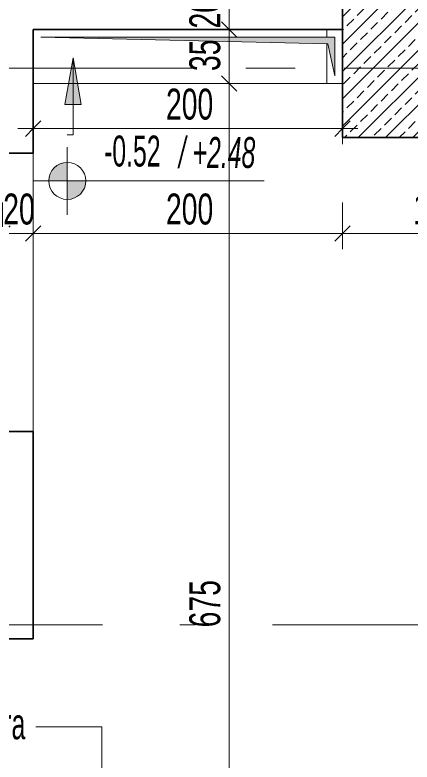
# Model space of a CAD drawing. Header units: metres. Extents: x 8 to 325, y -31 to 15.
# Drawn here: x 127.076 to 129.645, y -9.687 to -4.857 of the extents above; entities that cross this region are included whole.
import ezdxf

# ---------------------------------------------------------------- set-up
doc = ezdxf.new("R2010")
doc.units = ezdxf.units.M
for name, pattern in [('Dash', [0.6, 0.3, -0.3]), ('Dash dot', [2.1, 1, -0.5, 0.1, -0.5]), ('Grid Line', [2.2225, 1.27, -0.3175, 0.3175, -0.3175])]:
    doc.linetypes.add(name, pattern=pattern)
for name, color, linetype, lineweight in [('A-ALAN', 7, 'Continuous', 9), ('A-DETY', 7, 'Continuous', 9), ('A-DETY-AKS', 7, 'Continuous', 9), ('A-DETY-KESK', 7, 'Dash', 9), ('A-DETY-KOT', 7, 'Continuous', 9), ('A-DETY-OLCU', 7, 'Continuous', 9), ('A-DETY-OLCU-100', 7, 'Continuous', 9), ('A-DETY-YAZI', 7, 'Continuous', 9), ('A-DOSM', 7, 'Continuous', 9), ('A-DUVR', 7, 'Continuous', 9), ('S-KOLN', 7, 'Continuous', 9)]:
    doc.layers.add(name, color=color, linetype=linetype, lineweight=lineweight)
doc.layers.add('A-ÇZGI', color=7, linetype='Continuous', lineweight=9, true_color=0x00a600)
doc.styles.add('Arial Narrow_1', font='ARIALN.TTF', dxfattribs={"width": 0.7, "height": 0.2})
doc.styles.add('Arial Narrow_5', font='ARIALN.TTF', dxfattribs={"width": 0.8, "height": 0.2})
doc.styles.add('Arial Narrow_6', font='ARIALN.TTF', dxfattribs={"width": 0.7, "height": 0.2})
doc.styles.add('Arial Narrow_I_3', font='ARIALNI.TTF', dxfattribs={"width": 0.7, "height": 0.2})
doc.dimstyles.new('TKFN_ARDI_Ölçü_1_100__İç_', dxfattribs={"dimscale": 0.3048, "dimtxt": 0.204686, "dimasz": 0.328084, "dimexe": 0.328084, "dimexo": 0.0625, "dimgap": 0, "dimtad": 1, "dimdec": 0, "dimlfac": 100, "dimdsep": 46, "dimtxsty": 'Arial Narrow_5', "dimblk1": 'OBLIQUE', "dimblk2": 'OBLIQUE', "dimsah": 1, "dimcen": 0.09, "dimdle": 0.328084, "dimadec": 8, "dimazin": 0, "dimtfac": 1, "dimtdec": 4, "dimtix": 1, "dimtmove": 0, "dimatfit": 3, "dimfxl": 0.656168, "dimfxlon": 1, "dimtvp": 1, "dimtolj": 1, "dimtzin": 0, "dimarcsym": 2})
doc.dimstyles.new('TKFN_ARDI_Ölçü_1_100__İç__3', dxfattribs={"dimscale": 0.3048, "dimtxt": 0.204686, "dimasz": 0.328084, "dimexe": 0.328084, "dimexo": 0.0625, "dimgap": 0, "dimtad": 1, "dimdec": 0, "dimlfac": 100, "dimdsep": 46, "dimtxsty": 'Arial Narrow_5', "dimblk1": 'OBLIQUE', "dimblk2": 'OBLIQUE', "dimsah": 1, "dimcen": 0.09, "dimdle": 0.328084, "dimadec": 8, "dimazin": 0, "dimtfac": 1, "dimtdec": 4, "dimtix": 1, "dimtmove": 0, "dimatfit": 3, "dimfxl": 0.656168, "dimfxlon": 1, "dimtvp": 1, "dimtolj": 1, "dimtzin": 0, "dimarcsym": 2})

# ---------------------------------------------------------------- blocks, each defined once
blk = doc.blocks.new('B1010_10_KOLON_DİKDÖRTGEN KESİT - 90x120mm-V137-_1_13_4_13_ PERON KATI _FFL_')
at = {"layer": 'S-KOLN', "true_color": 0x787878}
h = blk.add_hatch(dxfattribs=at)
h.set_pattern_fill('FP_128', color=8, style=0, pattern_type=2)
h.set_pattern_definition([(225, (-175, -5.2), (0.08845906, -0.08845906), []), (225, (-175.088, -5.2), (0.08845906, -0.08845906), [0.06255, -0.03127])])
h.paths.add_polyline_path([(0.6, 0.45), (-0.6, 0.45), (-0.6, -0.45), (0.6, -0.45), (0.6, 0.1)])
at = {"layer": 'S-KOLN', "lineweight": 35}
for p, q in [((0.6, 0.45), (-0.6, 0.45)), ((-0.6, 0.45), (-0.6, -0.45)), ((0.6, -0.45), (0.6, 0.45)), ((-0.6, -0.45), (0.6, -0.45))]:
    blk.add_line(p, q, dxfattribs=at)
blk = doc.blocks.new('IC-TKN-M7-S23-000-10-A1-32-K-T-6C-200_rvt-1-_1_13_4_13_ PERON KATI _FFL_')
at = {"layer": 'S-KOLN', "color": 8, "lineweight": 9, "true_color": 0x808080, "rotation": 180}
blk.add_blockref('B1010_10_KOLON_DİKDÖRTGEN KESİT - 90x120mm-V137-_1_13_4_13_ PERON KATI _FFL_', (-175, -5.2), dxfattribs=at)
blk = doc.blocks.new('Minik Eğim10 - Minik Eğim-4475662-_1_13_4_13_ PERON KATI _FFL_')
at = {"layer": 'A-ÇZGI', "color": 8, "true_color": 0x808080}
for p, q in [((-175.7, -5), (-175.7, -4.95)), ((-175.7, -5.3), (-175.7, -5.0436))]:
    blk.add_line(p, q, dxfattribs=at)
blk = doc.blocks.new('Şaft Boşluğu Sembolü2 - Şaft Boşluğu Sembolü-4775189-_1_13_4_13_ PERON KATI _FFL_')
at = {"layer": 'A-DETY', "true_color": 0x818181}
blk.add_hatch(color=8, dxfattribs=at).paths.add_polyline_path([(1.2904, 0.2072), (1.2904, 0.4572), (-0.6096, 0.4572), (1.24665, 0.41345)])
at = {"layer": 'A-DETY'}
for p, q in [((1.2904, 0.4572), (-0.6096, 0.4572)), ((-0.6096, 0.4572), (1.24665, 0.41345)), ((1.2904, 0.2072), (1.2904, 0.4572)), ((1.24665, 0.41345), (1.2904, 0.2072))]:
    blk.add_line(p, q, dxfattribs=at)
blk = doc.blocks.new('DIMBLOCK37-_1_13_4_13_ PERON KATI _FFL_')
at = {"layer": 'A-DETY-OLCU-100', "transparency": 16777216}
for p, q in [((128.4626, -4.75), (128.4126, -4.7)), ((128.4626, -4.75), (128.3626, -4.75)), ((128.4626, -4.75), (128.4626, -4.95)), ((128.4626, -4.75), (128.5126, -4.8)), ((128.4626, -4.75), (128.6626, -4.75)), ((128.4626, -4.95), (128.4126, -4.9)), ((128.4626, -4.95), (128.3626, -4.95)), ((128.4626, -4.95), (128.5126, -5)), ((128.4626, -4.95), (128.6626, -4.95))]:
    blk.add_line(p, q, dxfattribs=at)
at = {"layer": 'A-DETY-OLCU-100', "color": 0, "transparency": 16777216, "insert": (128.2041, -4.9442), "char_height": 0.2, "width": 0.22613, "attachment_point": 1, "rotation": 90, "line_spacing_factor": 0.974696, "style": 'Arial Narrow_5'}
blk.add_mtext('20', dxfattribs=at)
blk = doc.blocks.new('_Oblique')
at = {"color": 0, "linetype": 'ByBlock', "lineweight": -2}
blk.add_line((-0.5, -0.5), (0.5, 0.5), dxfattribs=at)
blk = doc.blocks.new('DIMBLOCK38-_1_13_4_13_ PERON KATI _FFL_')
at = {"layer": 'A-DETY-OLCU-100', "transparency": 16777216}
for p, q in [((128.4626, -4.95), (128.4126, -4.9)), ((128.4626, -4.95), (128.3626, -4.95)), ((128.4626, -4.95), (128.4626, -5.3)), ((128.4626, -4.95), (128.5126, -5)), ((128.4626, -4.95), (128.6626, -4.95)), ((128.4626, -5.3), (128.4126, -5.25)), ((128.4626, -5.3), (128.3626, -5.3)), ((128.4626, -5.3), (128.5126, -5.35)), ((128.4626, -5.3), (128.6626, -5.3))]:
    blk.add_line(p, q, dxfattribs=at)
at = {"layer": 'A-DETY-OLCU-100', "color": 0, "transparency": 16777216, "insert": (128.2041, -5.2192), "char_height": 0.2, "width": 0.22613, "attachment_point": 1, "rotation": 90, "line_spacing_factor": 0.974696, "style": 'Arial Narrow_5'}
blk.add_mtext('35', dxfattribs=at)
blk = doc.blocks.new('DIMBLOCK39-_1_13_4_13_ PERON KATI _FFL_')
at = {"layer": 'A-DETY-OLCU-100', "transparency": 16777216}
for p, q in [((128.4626, -5.3), (128.4126, -5.25)), ((128.4626, -5.3), (128.3626, -5.3)), ((128.4626, -5.3), (128.4626, -12.05)), ((128.4626, -5.3), (128.5126, -5.35)), ((128.4626, -5.3), (128.6626, -5.3)), ((128.4626, -12.05), (128.4126, -12)), ((128.4626, -12.05), (128.3626, -12.05)), ((128.4626, -12.05), (128.5126, -12.1)), ((128.4626, -12.05), (128.6626, -12.05))]:
    blk.add_line(p, q, dxfattribs=at)
at = {"layer": 'A-DETY-OLCU-100', "color": 0, "transparency": 16777216, "insert": (128.2041, -8.8163), "char_height": 0.2, "width": 0.339194, "attachment_point": 1, "rotation": 90, "line_spacing_factor": 0.974696, "style": 'Arial Narrow_5'}
blk.add_mtext('675', dxfattribs=at)
blk = doc.blocks.new('DIMBLOCK310-_1_13_4_13_ PERON KATI _FFL_')
at = {"layer": 'A-DETY-OLCU-100', "transparency": 16777216}
for p, q in [((126.9947, -6.2699), (126.9947, -6.0699)), ((127.1947, -6.2699), (127.1947, -6.0699)), ((126.9947, -6.2699), (127.0447, -6.2199)), ((127.1947, -6.2699), (127.2447, -6.2199)), ((126.9947, -6.2699), (126.9447, -6.3199)), ((126.9947, -6.2699), (127.1947, -6.2699)), ((126.9947, -6.2699), (126.9947, -6.3699)), ((127.1947, -6.2699), (127.1447, -6.3199)), ((127.1947, -6.2699), (127.1947, -6.3699))]:
    blk.add_line(p, q, dxfattribs=at)
at = {"layer": 'A-DETY-OLCU-100', "color": 0, "transparency": 16777216, "insert": (127.0004, -6.0114), "char_height": 0.2, "width": 0.22613, "attachment_point": 1, "line_spacing_factor": 0.974696, "style": 'Arial Narrow_5'}
blk.add_mtext('20', dxfattribs=at)
blk = doc.blocks.new('DIMBLOCK311-_1_13_4_13_ PERON KATI _FFL_')
at = {"layer": 'A-DETY-OLCU-100', "transparency": 16777216}
for p, q in [((127.1947, -6.2699), (127.1947, -6.0699)), ((129.1947, -6.2699), (129.1947, -6.0699)), ((127.1947, -6.2699), (127.2447, -6.2199)), ((129.1947, -6.2699), (129.2447, -6.2199)), ((127.1947, -6.2699), (127.1447, -6.3199)), ((127.1947, -6.2699), (129.1947, -6.2699)), ((127.1947, -6.2699), (127.1947, -6.3699)), ((129.1947, -6.2699), (129.1447, -6.3199)), ((129.1947, -6.2699), (129.1947, -6.3699))]:
    blk.add_line(p, q, dxfattribs=at)
at = {"layer": 'A-DETY-OLCU-100', "color": 0, "transparency": 16777216, "insert": (128.0533, -6.0114), "char_height": 0.2, "width": 0.339194, "attachment_point": 1, "line_spacing_factor": 0.974696, "style": 'Arial Narrow_5'}
blk.add_mtext('200', dxfattribs=at)
blk = doc.blocks.new('DIMBLOCK312-_1_13_4_13_ PERON KATI _FFL_')
at = {"layer": 'A-DETY-OLCU-100', "transparency": 16777216}
for p, q in [((129.1947, -6.2699), (129.1947, -6.0699)), ((130.3947, -6.2699), (130.3947, -6.0699)), ((129.1947, -6.2699), (129.2447, -6.2199)), ((130.3947, -6.2699), (130.4447, -6.2199)), ((129.1947, -6.2699), (129.1447, -6.3199)), ((129.1947, -6.2699), (130.3947, -6.2699)), ((129.1947, -6.2699), (129.1947, -6.3699)), ((130.3947, -6.2699), (130.3447, -6.3199)), ((130.3947, -6.2699), (130.3947, -6.3699))]:
    blk.add_line(p, q, dxfattribs=at)
at = {"layer": 'A-DETY-OLCU-100', "color": 0, "transparency": 16777216, "insert": (129.6533, -6.0114), "char_height": 0.2, "width": 0.339194, "attachment_point": 1, "line_spacing_factor": 0.974696, "style": 'Arial Narrow_5'}
blk.add_mtext('120', dxfattribs=at)
blk = doc.blocks.new('DIMBLOCK502-_1_13_4_13_ PERON KATI _FFL_')
at = {"layer": 'A-DETY-OLCU-100', "transparency": 16777216}
for p, q in [((127.1947, -5.5916), (127.1947, -5.3916)), ((129.1947, -5.5916), (129.1947, -5.3916)), ((127.1947, -5.5916), (127.2447, -5.5416)), ((129.1947, -5.5916), (129.2447, -5.5416)), ((127.0947, -5.5916), (129.2947, -5.5916)), ((127.1947, -5.5916), (127.1447, -5.6416)), ((127.1947, -5.5916), (127.1947, -5.6916)), ((129.1947, -5.5916), (129.1447, -5.6416)), ((129.1947, -5.5916), (129.1947, -5.6916))]:
    blk.add_line(p, q, dxfattribs=at)
at = {"layer": 'A-DETY-OLCU-100', "color": 0, "transparency": 16777216, "insert": (128.0533, -5.3331), "char_height": 0.2, "width": 0.339194, "attachment_point": 1, "line_spacing_factor": 0.974696, "style": 'Arial Narrow_5'}
blk.add_mtext('200', dxfattribs=at)
blk = doc.blocks.new('Spot Elevations - Plan Kot Sembolü-2589892-_1_13_4_13_ PERON KATI _FFL_')
at = {"layer": 'A-DETY-KOT'}
h = blk.add_hatch(color=256, dxfattribs=at)
edge = h.paths.add_edge_path()
edge.add_arc((0, 0.002969), 0.0012, 0, 90, ccw=False)
edge.add_line((0.0012, 0.002969), (0, 0.002969))
edge.add_line((0, 0.002969), (0, 0.004169))
h = blk.add_hatch(color=256, dxfattribs=at)
edge = h.paths.add_edge_path()
edge.add_line((-0.0012, 0.002969), (0, 0.002969))
edge.add_line((0, 0.002969), (0, 0.001769))
edge.add_arc((0, 0.002969), 0.0012, 180, 270, ccw=False)
for p, q in [((0, 0.002969), (0, 0.005156)), ((0, 0.004169), (0, 0.002969)), ((0, 0.002969), (0, 0.004169)), ((0, 0.002969), (-0.002188, 0.002969)), ((0, 0.002969), (-0.0012, 0.002969)), ((-0.0012, 0.002969), (0, 0.002969)), ((0, 0.002969), (0.012733, 0.002969)), ((0, 0.002969), (0, 0.000781)), ((0, 0.001769), (0, 0.002969)), ((0, 0.002969), (0.0012, 0.002969)), ((0, 0.002969), (0, 0.001769)), ((0.0012, 0.002969), (0, 0.002969))]:
    blk.add_line(p, q, dxfattribs=at)
for start, end in [(90, 180), (0, 90), (180, 270), (270, 360)]:
    blk.add_arc((0, 0.002969), 0.0012, start, end, dxfattribs=at)

msp = doc.modelspace()

# ---------------------------------------------------------------- hatches: boundary and pattern name
at = {"layer": 'A-DETY-KOT'}
msp.add_hatch(color=256, dxfattribs=at).paths.add_polyline_path([(127.4521, -5.1346), (127.3992, -5.4346), (127.505, -5.4346)])

# ---------------------------------------------------------------- linework, layer by layer
at = {"layer": 'A-ALAN', "color": 8, "true_color": 0x808080, "flags": 128}
msp.add_lwpolyline([(136.0947, -12.05), (136.1447, -12.05), (136.1447, -11.35), (136.1447, -11.32), (136.1447, -5.68), (136.1447, -5.65), (136.1447, -4.95), (136.0947, -4.95), (130.3947, -4.95), (130.3947, -5.65), (129.1947, -5.65), (129.1947, -4.95), (127.1947, -4.95), (127.1947, -8.89), (124.7947, -8.89), (124.7947, -9.75), (124.7947, -12.05), (129.1947, -12.05), (129.1947, -11.35), (130.3947, -11.35), (130.3947, -12.05)], close=True, dxfattribs=at)
at = {"layer": 'A-DETY-AKS', "linetype": 'Grid Line'}
msp.add_line((323.8329, -5.2), (109.008, -5.2), dxfattribs=at)
at = {"layer": 'A-DETY-KESK', "linetype": 'Dash dot'}
msp.add_line((142.343, -8.8), (124.4352, -8.8), dxfattribs=at)
at = {"layer": 'A-DETY-KOT'}
for p, q in [((127.4521, -5.1346), (127.3992, -5.4346)), ((127.505, -5.4346), (127.4521, -5.1346)), ((127.4521, -5.1346), (127.4521, -5.6326)), ((127.3992, -5.4346), (127.505, -5.4346)), ((127.4521, -5.6326), (127.4148, -5.6326))]:
    msp.add_line(p, q, dxfattribs=at)
at = {"layer": 'A-DETY-YAZI'}
for p, q in [((127.2153, -9.4597), (127.2107, -9.4597)), ((127.639, -9.4597), (127.2153, -9.4597)), ((127.639, -10.1638), (127.639, -9.4597))]:
    msp.add_line(p, q, dxfattribs=at)
at = {"layer": 'A-DOSM'}
msp.add_line((129.1947, -5.3), (127.1947, -5.3), dxfattribs=at)
at = {"layer": 'A-DUVR', "lineweight": 35}
for p, q in [((127.1947, -4.95), (129.1947, -4.95)), ((127.1947, -5.75), (127.1947, -4.95)), ((126.9947, -5.75), (127.1947, -5.75)), ((127.1947, -7.55), (126.9947, -7.55)), ((127.1947, -8.89), (127.1947, -7.55)), ((124.7947, -8.89), (127.1947, -8.89))]:
    msp.add_line(p, q, dxfattribs=at)

# ---------------------------------------------------------------- block references
at = {"lineweight": 5}
msp.add_blockref('IC-TKN-M7-S23-000-10-A1-32-K-T-6C-200_rvt-1-_1_13_4_13_ PERON KATI _FFL_', (304.7947, 0), dxfattribs=at)
at = {"layer": 'A-DETY'}
msp.add_blockref('Şaft Boşluğu Sembolü2 - Şaft Boşluğu Sembolü-4775189-_1_13_4_13_ PERON KATI _FFL_', (127.8543, -5.4572), dxfattribs=at)
at = {"layer": 'A-DETY-KOT', "extrusion": (0, 0, -1), "xscale": 99.99999999999993, "yscale": 99.99999999999993, "zscale": 99.99999999999993, "rotation": 180}
msp.add_blockref('Spot Elevations - Plan Kot Sembolü-2589892-_1_13_4_13_ PERON KATI _FFL_', (-127.4148, -5.6326), dxfattribs=at)
at = {"layer": 'A-ÇZGI', "color": 8, "true_color": 0x808080}
msp.add_blockref('Minik Eğim10 - Minik Eğim-4475662-_1_13_4_13_ PERON KATI _FFL_', (304.7947, 0), dxfattribs=at)

# ---------------------------------------------------------------- texts
at = {"layer": 'A-DETY-KOT', "char_height": 0.2, "attachment_point": 1, "line_spacing_factor": 0.974696}
for s, insert, width, style in [('-0.52', (127.6528, -5.6365), 0.434727, 'Arial Narrow_6'), ('/ +2.48', (128.1361, -5.6457), 0.58946, 'Arial Narrow_I_3')]:
    msp.add_mtext(s, dxfattribs=dict(at, insert=insert, width=width, style=style))
at = {"layer": 'A-DETY-YAZI', "insert": (126.6977, -9.3395), "char_height": 0.2, "width": 0.472276, "attachment_point": 1, "line_spacing_factor": 0.949189, "style": 'Arial Narrow_1'}
msp.add_mtext('\\pt0.14,0.28,0.42,0.56,0.7,0.84,0.98,1.12,1.26,1.4,1.54,1.68,1.82,1.96,2.1,2.24,2.38,2.52,2.66,2.8,2.94,3.08,3.22,3.36,3.5,3.64,3.78,3.92,4.06,4.2,4.34,4.48;Izgara', dxfattribs=at)

# ---------------------------------------------------------------- dimensions: what is measured, and where the dimension line sits
at = {"layer": 'A-DETY-OLCU'}
for base, p1, p2, override, picture, middle in [((128.4626, -4.95), (128.6626, -4.75), (128.6626, -4.95), {"dimpost": '<>', "dimfxl": 0.2}, 'DIMBLOCK37-_1_13_4_13_ PERON KATI _FFL_', (128.3605, -4.85)), ((128.4626, -5.3), (128.6626, -4.95), (128.6626, -5.3), {"dimpost": '<>', "dimfxl": 0.35}, 'DIMBLOCK38-_1_13_4_13_ PERON KATI _FFL_', (128.3605, -5.125)), ((128.4626, -12.05), (128.6626, -5.3), (128.6626, -12.05), {"dimpost": '<>', "dimfxl": 6.75}, 'DIMBLOCK39-_1_13_4_13_ PERON KATI _FFL_', (128.3605, -8.675))]:
    dim = msp.add_linear_dim(base=base, p1=p1, p2=p2, angle=90, dimstyle='TKFN_ARDI_Ölçü_1_100__İç_', override=override, dxfattribs=at)
    dim.commit()
    dim.dimension.update_dxf_attribs({"geometry": picture, "text_midpoint": middle})
for base, p1, p2, override, picture, middle in [((129.1947, -5.5916), (127.1947, -5.3916), (129.1947, -5.3916), {"dimpost": '<>', "dimfxl": 2}, 'DIMBLOCK502-_1_13_4_13_ PERON KATI _FFL_', (128.1947, -5.4895)), ((127.1947, -6.2699), (126.9947, -6.0699), (127.1947, -6.0699), {"dimpost": '<>', "dimfxl": 0.2}, 'DIMBLOCK310-_1_13_4_13_ PERON KATI _FFL_', (127.0947, -6.1677)), ((129.1947, -6.2699), (127.1947, -6.0699), (129.1947, -6.0699), {"dimpost": '<>', "dimfxl": 2}, 'DIMBLOCK311-_1_13_4_13_ PERON KATI _FFL_', (128.1947, -6.1677)), ((130.3947, -6.2699), (129.1947, -6.0699), (130.3947, -6.0699), {"dimpost": '<>', "dimfxl": 1.2}, 'DIMBLOCK312-_1_13_4_13_ PERON KATI _FFL_', (129.7947, -6.1677))]:
    dim = msp.add_linear_dim(base=base, p1=p1, p2=p2, dimstyle='TKFN_ARDI_Ölçü_1_100__İç__3', override=override, dxfattribs=at)
    dim.commit()
    dim.dimension.update_dxf_attribs({"geometry": picture, "text_midpoint": middle})

doc.saveas('drawing.dxf')
